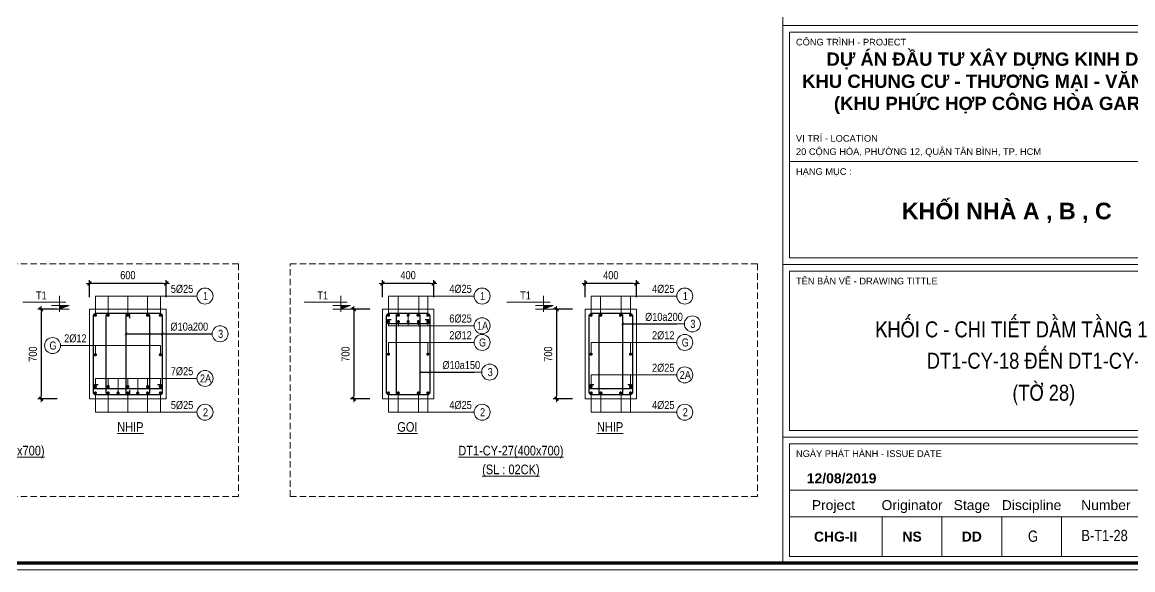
# Model space of a CAD drawing. Header units: millimetres. Extents: x 397144 to 8960116, y 345581 to 674207.
# Drawn here: x 5096339 to 5105015, y 602485 to 606763 of the extents above; entities that cross this region are included whole.
import ezdxf
from ezdxf.enums import TextEntityAlignment as Align

# ---------------------------------------------------------------- set-up
doc = ezdxf.new("R2010")
doc.units = ezdxf.units.MM
doc.header["$PDSIZE"] = -10
doc.linetypes.add('CENTER', pattern=[2, 1.25, -0.25, 0.25, -0.25])
doc.linetypes.add('HIDDEN', pattern=[0.375, 0.25, -0.125])
doc.layers.get('0').update_dxf_attribs({"linetype": 'CONTINUOUS'})
doc.layers.get('Defpoints').update_dxf_attribs({"color": 12, "linetype": 'CONTINUOUS'})
for name, color, linetype, lineweight in [('CDAI', 8, 'CONTINUOUS', 30), ('CHUNHO', 7, 'CENTER', 13), ('CTHEP', 2, 'CONTINUOUS', 50), ('DBAO', 3, 'CONTINUOUS', 20), ('DGIONG', 4, 'CONTINUOUS', 13), ('KTH', 150, 'CONTINUOUS', 5), ('Net khuat', 8, 'HIDDEN', 13), ('STICK', 1, 'CONTINUOUS', 9), ('TEXT', 7, 'CONTINUOUS', 15)]:
    doc.layers.add(name, color=color, linetype=linetype, lineweight=lineweight)
doc.layers.add('HATCH', color=7, linetype='CONTINUOUS', lineweight=5, true_color=0x2491ff)
doc.styles.add('CHG_XX_Khung ten$0$A1 BORDER$0$ARIAL', font='arial.ttf')
doc.styles.add('CHG_XX_Khung ten$0$A1 BORDER$0$Arial - Bold', font='arialbd.ttf', dxfattribs={"height": 2.5})
doc.styles.add('Star-HelCon', font='VHELVCN_0.TTF')
doc.styles.add('TTP-HelCon', font='VHELVCN_0.TTF')
doc.styles.add('VNI-HELVE-CONDENSE', font='VHELVCN_0.TTF')
doc.dimstyles.new('kc-25', dxfattribs={"dimtxt": 62.5, "dimasz": 20, "dimexe": 20, "dimexo": 50, "dimgap": 25, "dimtad": 3, "dimdec": 0, "dimzin": 0, "dimdsep": 46, "dimtxsty": 'VNI-HELVE-CONDENSE', "dimblk": 'DIM', "dimcen": 2.5, "dimclrd": 256, "dimclre": 154, "dimclrt": 7, "dimaunit": 1, "dimadec": 0, "dimazin": 0, "dimtfac": 1, "dimtdec": 0, "dimtix": 1, "dimtmove": 0, "dimatfit": 3, "dimldrblk": 'DOT', "dimfxl": 1, "dimtolj": 1, "dimtzin": 0, "dimarcsym": 0})
doc.dimstyles.new('TTP-25', dxfattribs={"dimscale": 25, "dimtxt": 2.5, "dimasz": 1, "dimexe": 1, "dimexo": 1, "dimgap": 0.09, "dimtad": 0, "dimdec": 4, "dimrnd": 5, "dimzin": 9, "dimdsep": 46, "dimtxsty": 'TTP-HelCon', "dimblk": 'Stick1', "dimcen": 0.09, "dimdle": 1.5, "dimclrd": 256, "dimclre": 256, "dimclrt": 7, "dimadec": 0, "dimazin": 0, "dimtfac": 1, "dimtdec": 4, "dimtmove": 0, "dimatfit": 3, "dimldrblk": '_ArchTick1', "dimfxl": 1, "dimtvp": 1, "dimtolj": 1, "dimtzin": 0, "dimarcsym": 0})

# ---------------------------------------------------------------- blocks, each defined once
blk = doc.blocks.new('CODE')
at = {"layer": 'DBAO'}
for p, q in [((-62.5, -20), (-62.5, 105)), ((-62.5, 0), (-137.5, 30)), ((-137.5, 30), (0, 30)), ((-137.5, 0), (0, 0)), ((-112.5, 55), (223.6, 55))]:
    blk.add_line(p, q, dxfattribs=at)
at = {"layer": 'HATCH', "color": 1}
blk.add_solid([(-62.5, 0), (-137.5, 30), (-62.5, 30)], dxfattribs=at)
blk = doc.blocks.new('Stick1')
at = {"layer": 'STICK'}
h = blk.add_hatch(color=256, dxfattribs=at)
edge = h.paths.add_edge_path()
edge.add_line((0.3, 0.5), (-0.5, -0.3))
edge.add_arc((-0.4, -0.4), 0.141, 135, 315)
edge.add_line((-0.3, -0.5), (0.5, 0.3))
edge.add_arc((0.4, 0.4), 0.141, 315, 495)
blk.add_line((1, 0), (-1, 0), dxfattribs=at)
blk.add_lwpolyline([(0.3, 0.5), (-0.5, -0.3, 1), (-0.3, -0.5), (0.5, 0.3, 1), (0.3, 0.5, 1)], format="xyb", dxfattribs=at)
blk = doc.blocks.new('*D1565')
at = {"layer": 'Defpoints', "color": 0, "ltscale": 500, "transparency": 16777216}
for p in [(5096864.8, 604722.1), (5096864.8, 604588.9), (5097464.8, 604588.9)]:
    blk.add_point(p, dxfattribs=at)
at = {"layer": 'KTH', "lineweight": -2, "ltscale": 500, "transparency": 16777216}
for p, q in [((5096864.8, 604613.9), (5096864.8, 604747.1)), ((5097439.8, 604722.1), (5096889.8, 604722.1)), ((5097464.8, 604613.9), (5097464.8, 604747.1))]:
    blk.add_line(p, q, dxfattribs=at)
at = {"layer": 'KTH', "lineweight": -2, "ltscale": 500, "transparency": 16777216, "xscale": 25, "yscale": 25, "zscale": 25, "rotation": 180}
blk.add_blockref('Stick1', (5096864.8, 604722.1), dxfattribs=at)
at = {"layer": 'KTH', "lineweight": -2, "ltscale": 500, "transparency": 16777216, "xscale": 25, "yscale": 25, "zscale": 25}
blk.add_blockref('Stick1', (5097464.8, 604722.1), dxfattribs=at)
at = {"layer": 'KTH', "color": 7, "ltscale": 500, "transparency": 16777216, "insert": (5097164.8, 604786), "char_height": 62.5, "attachment_point": 5, "style": 'TTP-HelCon'}
blk.add_mtext('\\A1;600', dxfattribs=at)
blk = doc.blocks.new('_ArchTick1')
at = {"color": 0, "const_width": 3.81}
blk.add_lwpolyline([(-12.7, -12.7), (12.7, 12.7)], dxfattribs=at)
blk = doc.blocks.new('*D1566')
at = {"layer": 'Defpoints', "color": 0, "ltscale": 500, "transparency": 16777216}
for p in [(5096636.4, 604519.9), (5096486.6, 603819.9), (5096636.4, 603819.9)]:
    blk.add_point(p, dxfattribs=at)
at = {"layer": 'KTH', "lineweight": -2, "ltscale": 500, "transparency": 16777216}
for p, q in [((5096611.4, 604519.9), (5096461.6, 604519.9)), ((5096486.6, 604494.9), (5096486.6, 603844.9)), ((5096611.4, 603819.9), (5096461.6, 603819.9))]:
    blk.add_line(p, q, dxfattribs=at)
at = {"layer": 'KTH', "lineweight": -2, "ltscale": 500, "transparency": 16777216, "xscale": 25, "yscale": 25, "zscale": 25}
for p, rotation in [((5096486.6, 604519.9), 90), ((5096486.6, 603819.9), 270)]:
    blk.add_blockref('Stick1', p, dxfattribs=dict(at, rotation=rotation))
at = {"layer": 'KTH', "color": 7, "ltscale": 500, "transparency": 16777216, "insert": (5096422.8, 604169.9), "char_height": 62.5, "attachment_point": 5, "rotation": 90, "style": 'TTP-HelCon'}
blk.add_mtext('\\A1;700', dxfattribs=at)
blk = doc.blocks.new('DIM')
h = blk.add_hatch(color=1)
h.paths.add_polyline_path([(0.49, 0.29, 1), (0.29, 0.49), (-0.19, 0), (0.19, 0)])
h.paths.add_polyline_path([(0.19, 0), (-0.19, 0), (-0.49, -0.29, 1), (-0.29, -0.49)])
at = {"color": 9}
for p, q in [((-0.19, 0), (-1.5, 0)), ((0.19, 0), (1.5, 0))]:
    blk.add_line(p, q, dxfattribs=at)
at = {"color": 1}
for p, q in [((-0.49, -0.29), (0.29, 0.49)), ((-0.29, -0.49), (0.49, 0.29)), ((-0.19, 0), (0.19, 0))]:
    blk.add_line(p, q, dxfattribs=at)
blk.add_arc((-0.39, -0.39), 0.138, 135, 315, dxfattribs=at)
blk = doc.blocks.new('CHG_XX_Khung ten')
for p, q in [((687, 577), (687, 17)), ((687, 179), (824, 179)), ((687, 107), (824, 107)), ((687, 55), (824, 55))]:
    blk.add_line(p, q)
at = {"linetype": 'Continuous'}
for p, q in [((689, 39), (822, 39)), ((716.98, 31), (716.98, 19)), ((734.98, 31), (734.98, 19)), ((752.98, 31), (752.98, 19)), ((770.98, 31), (770.98, 19))]:
    blk.add_line(p, q, dxfattribs=at)
blk.add_lwpolyline([(15, 579), (826, 579), (826, 15), (15, 15)], close=True)
at = {"color": 4, "linetype": 'Continuous', "const_width": 1}
blk.add_lwpolyline([(17, 577), (824, 577), (824, 17), (17, 17)], close=True, dxfattribs=at)
at = {"linetype": 'Continuous'}
for points in [[(689, 177), (822, 177), (822, 138), (689, 138)], [(689, 109), (822, 109), (822, 138), (689, 138)], [(689, 105), (822, 105), (822, 57), (689, 57)], [(689, 53), (822, 53), (822, 31), (689, 31)], [(822, 19), (689, 19), (689, 31), (822, 31)]]:
    blk.add_lwpolyline(points, close=True, dxfattribs=at)
at = {"style": 'CHG_XX_Khung ten$0$A1 BORDER$0$ARIAL'}
for s, p in [('CÔNG TRÌNH - PROJECT', (691, 174)), ('VỊ TRÍ - LOCATION', (691, 145)), ('20 CỘNG HÒA, PHƯỜNG 12, QUẬN TÂN BÌNH, TP. HCM', (691, 141)), ('HẠNG MỤC :', (691, 135)), ('TÊN BẢN VẼ - DRAWING TITTLE', (691, 102)), ('NGÀY PHÁT HÀNH - ISSUE DATE', (691, 50))]:
    blk.add_text(s, height=2, dxfattribs=at).set_placement(p, align=Align.MIDDLE_LEFT)
for s, style, p in [('12/08/2019', 'CHG_XX_Khung ten$0$A1 BORDER$0$Arial - Bold', (704.75, 42.57)), ('Project', 'CHG_XX_Khung ten$0$A1 BORDER$0$ARIAL', (702.28, 34.5)), ('Originator', 'CHG_XX_Khung ten$0$A1 BORDER$0$ARIAL', (725.98, 34.5)), ('Stage', 'CHG_XX_Khung ten$0$A1 BORDER$0$ARIAL', (743.98, 34.5)), ('Discipline', 'CHG_XX_Khung ten$0$A1 BORDER$0$ARIAL', (761.98, 34.5)), ('Number', 'CHG_XX_Khung ten$0$A1 BORDER$0$ARIAL', (784.37, 34.5)), ('CHG-II', 'CHG_XX_Khung ten$0$A1 BORDER$0$Arial - Bold', (702.94, 25)), ('NS', 'CHG_XX_Khung ten$0$A1 BORDER$0$Arial - Bold', (725.98, 25)), ('DD', 'CHG_XX_Khung ten$0$A1 BORDER$0$Arial - Bold', (743.98, 25))]:
    blk.add_text(s, height=3, dxfattribs=dict(style=style)).set_placement(p, align=Align.MIDDLE_CENTER)
at = {"attachment_point": 2, "style": 'CHG_XX_Khung ten$0$A1 BORDER$0$Arial - Bold'}
for s, insert, char_height, width in [('DỰ ÁN ĐẦU TƯ XÂY DỰNG KINH DOANH\\PKHU CHUNG CƯ - THƯƠNG MẠI - VĂN PHÒNG\\P(KHU PHỨC HỢP CÔNG HÒA GARDEN)', (755.4, 170.88), 4, 159.8745), ('KHỐI NHÀ A , B , C', (754.52, 125.61), 5, 104.1229)]:
    blk.add_mtext(s, dxfattribs=dict(at, insert=insert, char_height=char_height, width=width))
blk = doc.blocks.new('*D8838')
at = {"layer": 'Defpoints', "color": 0, "ltscale": 500, "transparency": 16777216}
for p in [(5099154.1, 604722.1), (5099154.1, 604588.9), (5099554.1, 604588.9)]:
    blk.add_point(p, dxfattribs=at)
at = {"layer": 'KTH', "lineweight": -2, "ltscale": 500, "transparency": 16777216}
for p, q in [((5099154.1, 604613.9), (5099154.1, 604747.1)), ((5099529.1, 604722.1), (5099179.1, 604722.1)), ((5099554.1, 604613.9), (5099554.1, 604747.1))]:
    blk.add_line(p, q, dxfattribs=at)
at = {"layer": 'KTH', "lineweight": -2, "ltscale": 500, "transparency": 16777216, "xscale": 25, "yscale": 25, "zscale": 25, "rotation": 180}
blk.add_blockref('Stick1', (5099154.1, 604722.1), dxfattribs=at)
at = {"layer": 'KTH', "lineweight": -2, "ltscale": 500, "transparency": 16777216, "xscale": 25, "yscale": 25, "zscale": 25}
blk.add_blockref('Stick1', (5099554.1, 604722.1), dxfattribs=at)
at = {"layer": 'KTH', "color": 7, "ltscale": 500, "transparency": 16777216, "insert": (5099354.1, 604786), "char_height": 62.5, "attachment_point": 5, "style": 'TTP-HelCon'}
blk.add_mtext('\\A1;400', dxfattribs=at)
blk = doc.blocks.new('*D8839')
at = {"layer": 'Defpoints', "color": 0, "ltscale": 500, "transparency": 16777216}
for p in [(5099078.9, 604519.9), (5098929.1, 603819.9), (5099078.9, 603819.9)]:
    blk.add_point(p, dxfattribs=at)
at = {"layer": 'KTH', "lineweight": -2, "ltscale": 500, "transparency": 16777216}
for p, q in [((5099053.9, 604519.9), (5098904.1, 604519.9)), ((5098929.1, 604494.9), (5098929.1, 603844.9)), ((5099053.9, 603819.9), (5098904.1, 603819.9))]:
    blk.add_line(p, q, dxfattribs=at)
at = {"layer": 'KTH', "lineweight": -2, "ltscale": 500, "transparency": 16777216, "xscale": 25, "yscale": 25, "zscale": 25}
for p, rotation in [((5098929.1, 604519.9), 90), ((5098929.1, 603819.9), 270)]:
    blk.add_blockref('Stick1', p, dxfattribs=dict(at, rotation=rotation))
at = {"layer": 'KTH', "color": 7, "ltscale": 500, "transparency": 16777216, "insert": (5098865.3, 604169.9), "char_height": 62.5, "attachment_point": 5, "rotation": 90, "style": 'TTP-HelCon'}
blk.add_mtext('\\A1;700', dxfattribs=at)
blk = doc.blocks.new('*D8840')
at = {"layer": 'Defpoints', "color": 0, "ltscale": 500, "transparency": 16777216}
for p in [(5100737.4, 604722.1), (5100737.4, 604588.9), (5101137.4, 604588.9)]:
    blk.add_point(p, dxfattribs=at)
at = {"layer": 'KTH', "lineweight": -2, "ltscale": 500, "transparency": 16777216}
for p, q in [((5100737.4, 604613.9), (5100737.4, 604747.1)), ((5101112.4, 604722.1), (5100762.4, 604722.1)), ((5101137.4, 604613.9), (5101137.4, 604747.1))]:
    blk.add_line(p, q, dxfattribs=at)
at = {"layer": 'KTH', "lineweight": -2, "ltscale": 500, "transparency": 16777216, "xscale": 25, "yscale": 25, "zscale": 25, "rotation": 180}
blk.add_blockref('Stick1', (5100737.4, 604722.1), dxfattribs=at)
at = {"layer": 'KTH', "lineweight": -2, "ltscale": 500, "transparency": 16777216, "xscale": 25, "yscale": 25, "zscale": 25}
blk.add_blockref('Stick1', (5101137.4, 604722.1), dxfattribs=at)
at = {"layer": 'KTH', "color": 7, "ltscale": 500, "transparency": 16777216, "insert": (5100937.4, 604786), "char_height": 62.5, "attachment_point": 5, "style": 'TTP-HelCon'}
blk.add_mtext('\\A1;400', dxfattribs=at)
blk = doc.blocks.new('*D8841')
at = {"layer": 'Defpoints', "color": 0, "ltscale": 500, "transparency": 16777216}
for p in [(5100662.3, 604519.9), (5100512.5, 603819.9), (5100662.3, 603819.9)]:
    blk.add_point(p, dxfattribs=at)
at = {"layer": 'KTH', "lineweight": -2, "ltscale": 500, "transparency": 16777216}
for p, q in [((5100637.3, 604519.9), (5100487.5, 604519.9)), ((5100512.5, 604494.9), (5100512.5, 603844.9)), ((5100637.3, 603819.9), (5100487.5, 603819.9))]:
    blk.add_line(p, q, dxfattribs=at)
at = {"layer": 'KTH', "lineweight": -2, "ltscale": 500, "transparency": 16777216, "xscale": 25, "yscale": 25, "zscale": 25}
for p, rotation in [((5100512.5, 604519.9), 90), ((5100512.5, 603819.9), 270)]:
    blk.add_blockref('Stick1', p, dxfattribs=dict(at, rotation=rotation))
at = {"layer": 'KTH', "color": 7, "ltscale": 500, "transparency": 16777216, "insert": (5100448.6, 604169.9), "char_height": 62.5, "attachment_point": 5, "rotation": 90, "style": 'TTP-HelCon'}
blk.add_mtext('\\A1;700', dxfattribs=at)

msp = doc.modelspace()

# ---------------------------------------------------------------- linework, layer by layer
at = {"layer": 'CDAI'}
for points in [[(5096914.80105, 604488.64123), (5097414.80105, 604488.64123, -0.4142135624), (5097433.55105, 604469.89123), (5097433.55105, 603869.89123, -0.4142135624), (5097414.80105, 603851.14123), (5096914.80105, 603851.14123, -0.4142135624), (5096896.05105, 603869.89123), (5096896.05105, 604469.89123, -0.4142135624)], [(5097014.80105, 604488.64123), (5097314.80105, 604488.64123, -0.4142135624), (5097333.55105, 604469.89123), (5097333.55105, 603869.89123, -0.4142135624), (5097314.80105, 603851.14123), (5097014.80105, 603851.14123, -0.4142135624), (5096996.05105, 603869.89123), (5096996.05105, 604469.89123, -0.4142135624)]]:
    msp.add_lwpolyline(points, format="xyb", close=True, dxfattribs=at)
for points in [[(5097179.80105, 604451.72124), (5097179.80105, 604473.64123, 0.4142135624), (5097164.80105, 604488.64123), (5097164.80105, 604488.64123, 0.4142135624), (5097149.80105, 604473.64123), (5097149.80105, 603866.14123, 0.4142135624), (5097164.80105, 603851.14123), (5097164.80105, 603851.14123, 0.4142135624), (5097179.80105, 603866.14123), (5097179.80105, 603888.06122)], [(5096932.97104, 603931.14123), (5096911.05105, 603931.14123, 0.4142135624), (5096896.05105, 603916.14123), (5096896.05105, 603916.14123, 0.4142135624), (5096911.05105, 603901.14123), (5097418.55105, 603901.14123, 0.4142135624), (5097433.55105, 603916.14123), (5097433.55105, 603916.14123, 0.4142135624), (5097418.55105, 603931.14123), (5097396.63106, 603931.14123)]]:
    msp.add_lwpolyline(points, format="xyb", dxfattribs=at)
at = {"layer": 'CTHEP', "const_width": 12.5}
for points in [[(5096904.80105, 604473.64123, 1), (5096917.30105, 604473.64123, 1)], [(5097004.80105, 604473.64123, 1), (5097017.30105, 604473.64123, 1)], [(5097158.55105, 604473.64123, 1), (5097171.05105, 604473.64123, 1)], [(5097312.30105, 604473.64123, 1), (5097324.80105, 604473.64123, 1)], [(5097412.30105, 604473.64123, 1), (5097424.80105, 604473.64123, 1)], [(5096917.30105, 604165.48429, -1), (5096904.80105, 604165.48429, -1)], [(5097424.80105, 604165.48429, -1), (5097412.30105, 604165.48429, -1)], [(5096904.80105, 603916.14123, 1), (5096917.30105, 603916.14123, 1)], [(5097004.80105, 603916.14123, 1), (5097017.30105, 603916.14123, 1)], [(5097158.55105, 603916.14123, 1), (5097171.05105, 603916.14123, 1)], [(5097312.30105, 603916.14123, 1), (5097324.80105, 603916.14123, 1)], [(5097412.30105, 603916.14123, 1), (5097424.80105, 603916.14123, 1)], [(5096904.80105, 603866.14123, 1), (5096917.30105, 603866.14123, 1)], [(5097004.80105, 603866.14123, 1), (5097017.30105, 603866.14123, 1)], [(5097081.67605, 603866.14123, 1), (5097094.17605, 603866.14123, 1)], [(5097158.55105, 603866.14123, 1), (5097171.05105, 603866.14123, 1)], [(5097247.92605, 603866.14123, -1), (5097235.42605, 603866.14123, -1)], [(5097312.30105, 603866.14123, 1), (5097324.80105, 603866.14123, 1)], [(5097412.30105, 603866.14123, 1), (5097424.80105, 603866.14123, 1)]]:
    msp.add_lwpolyline(points, format="xyb", close=True, dxfattribs=at)
at = {"layer": 'DBAO', "ltscale": 0.8}
for p, q in [((5097325.07439, 603980.23076), (5097312.26674, 603980.23076)), ((5097320.85778, 603980.23076), (5097325.07439, 603980.23076))]:
    msp.add_line(p, q, dxfattribs=at)
at = {"layer": 'DBAO', "flags": 128}
for points in [[(5096864.80105, 604519.89123), (5097464.80105, 604519.89123)], [(5097464.80105, 604519.89123), (5097464.80105, 603819.89123), (5096864.80105, 603819.89123), (5096864.80105, 604519.89123)]]:
    msp.add_lwpolyline(points, dxfattribs=at)
at = {"layer": 'DGIONG'}
for p, q in [((5096911.05105, 604623.64123), (5097704.80105, 604623.64123)), ((5096911.05105, 604473.64123), (5096911.05105, 604623.64123)), ((5097011.05105, 604473.64123), (5097011.05105, 604623.64123)), ((5097164.80105, 604473.64123), (5097164.80105, 604623.64123)), ((5097318.55105, 604473.64123), (5097318.55105, 604623.64123)), ((5097418.55105, 604473.64123), (5097418.55105, 604623.64123)), ((5097418.55105, 604236.86608), (5096639.00354, 604236.86608)), ((5096911.05105, 604165.48429), (5096911.05105, 604236.86608)), ((5097418.55105, 604165.48429), (5097418.55105, 604236.86608)), ((5096911.05105, 603980.23076), (5097704.80105, 603980.23076)), ((5096911.05105, 603916.14123), (5096911.05105, 603980.23076)), ((5097011.05105, 603916.14123), (5097011.05105, 603980.23076)), ((5097087.92605, 603866.14123), (5097087.92605, 603980.23076)), ((5097164.80105, 603916.14123), (5097164.80105, 603980.23076)), ((5097241.67605, 603866.14123), (5097241.67605, 603980.23076)), ((5097318.55105, 603916.14123), (5097318.55105, 603980.23076)), ((5097418.55105, 603916.14123), (5097418.55105, 603980.23076)), ((5096911.05105, 603716.14123), (5096911.05105, 603866.14123)), ((5097011.05105, 603716.14123), (5097011.05105, 603866.14123)), ((5097164.80105, 603716.14123), (5097164.80105, 603866.14123)), ((5097318.55105, 603716.14123), (5097318.55105, 603866.14123)), ((5097418.55105, 603716.14123), (5097418.55105, 603866.14123)), ((5096911.05105, 603716.14123), (5097704.80105, 603716.14123))]:
    msp.add_line(p, q, dxfattribs=at)
msp.add_lwpolyline([(5084910.5257, 617054.8672), (5102280.13113, 617054.8672), (5102280.13113, 602536.98804), (5084910.5257, 602536.98804)], close=True, dxfattribs=at)
for centre in [(5097767.30105, 604623.64123), (5097884.88896, 604328.55891), (5096576.50354, 604236.86608), (5097767.30105, 603980.23076), (5097767.30105, 603716.14123)]:
    msp.add_circle(centre, 62.5, dxfattribs=at)
at = {"layer": 'Net khuat', "ltscale": 200}
msp.add_lwpolyline([(5094378.72871, 604876.32221), (5098028.90929, 604876.32221), (5098028.90929, 603058.03006), (5094378.72871, 603058.03006)], close=True, dxfattribs=at)

# ---------------------------------------------------------------- block references
at = {"layer": 'KTH', "linetype": 'Continuous', "xscale": -1}
msp.add_blockref('CODE', (5096567.64594, 604519.89123), dxfattribs=at)

# ---------------------------------------------------------------- texts
at = {"layer": 'CHUNHO', "style": 'Star-HelCon'}
for s, height, p in [('(TÔØ 28)', 125, (5104319.12204, 603805.82104)), ('G', 87.5, (5104235.01257, 602703.79274))]:
    msp.add_text(s, height=height, dxfattribs=at).set_placement(p, align=Align.CENTER)
at = {"layer": 'TEXT', "style": 'TTP-HelCon'}
for s, p in [('5Þ25', (5097500.25939, 604648.64123)), ('Þ10a200', (5097497.48526, 604353.55891)), ('2Þ12', (5096667.2952, 604261.86608)), ('7Þ25', (5097500.25939, 604005.23076)), ('5Þ25', (5097500.52473, 603741.14123))]:
    msp.add_text(s, height=62.5, dxfattribs=at).set_placement(p)
msp.add_text('T1    ', height=62.5, dxfattribs=at).set_placement((5096609.91261, 604596.88622), align=Align.RIGHT)
at = {"layer": 'TEXT', "style": 'Star-HelCon'}
for s, p in [('1', (5097771.46772, 604623.64123)), ('3', (5097889.05563, 604328.55891)), ('G', (5096580.6702, 604236.86608)), ('2A', (5097771.46772, 603980.23076)), ('2', (5097771.46772, 603716.14123))]:
    msp.add_text(s, height=62.5, dxfattribs=at).set_placement(p, align=Align.MIDDLE)
at = {"layer": 'TEXT', "style": 'TTP-HelCon'}
for s, p in [('%%UNHIP', (5097184.15367, 603563.58876)), ('%%UDT1-CY-26(600x700)', (5096103.49593, 603378.68877))]:
    msp.add_text(s, height=75, dxfattribs=at).set_placement(p, align=Align.CENTER)

# ---------------------------------------------------------------- dimensions: what is measured, and where the dimension line sits
at = {"layer": 'KTH', "ltscale": 500}
dim = msp.add_linear_dim(base=(5096864.80105, 604722.14123), p1=(5097464.80105, 604588.90318), p2=(5096864.80105, 604588.90318), dimstyle='TTP-25', override={"dimtxsty": 'TTP-HelCon'}, dxfattribs=at)
dim.commit()
dim.dimension.update_dxf_attribs({"geometry": '*D1565', "text_midpoint": (5097164.80105, 604785.97456)})
dim = msp.add_linear_dim(base=(5096486.59404, 603819.89123), p1=(5096636.42686, 604519.89123), p2=(5096636.42686, 603819.89123), angle=90, dimstyle='TTP-25', override={"dimtxsty": 'TTP-HelCon'}, dxfattribs=at)
dim.commit()
dim.dimension.update_dxf_attribs({"geometry": '*D1566', "text_midpoint": (5096422.76071, 604169.89123)})

# ---------------------------------------------------------------- leaders
at = {"layer": 'DGIONG'}
for points in [[(5097149.80105, 604328.55891), (5097651.76307, 604328.55891)], [(5097333.55105, 604328.55891), (5097822.38896, 604328.55891)], [(5097433.55105, 604328.55891), (5097822.38896, 604328.55891)]]:
    msp.add_leader(points, dimstyle='kc-25', override={"dimtad": 0, "dimldrblk": 'ArchTick', "dimfxl": 100, "dimarcsym": 1}, dxfattribs=at)

# ---------------------------------------------------------------- next in the draw order: block references
at = {"layer": 'KTH', "ltscale": 0.8, "xscale": 25.92478421702978, "yscale": 25.92478421702978, "zscale": 25.92478421702978}
msp.add_blockref('CHG_XX_Khung ten', (5084469.80437, 602096.26671), dxfattribs=at)

# ---------------------------------------------------------------- next in the draw order: linework, layer by layer
at = {"layer": 'CDAI'}
for points in [[(5099204.0933, 604488.64123), (5099504.0933, 604488.64123, -0.4142135624), (5099522.8433, 604469.89123), (5099522.8433, 603869.89123, -0.4142135624), (5099504.0933, 603851.14123), (5099204.0933, 603851.14123, -0.4142135624), (5099185.3433, 603869.89123), (5099185.3433, 604469.89123, -0.4142135624)], [(5099280.9683, 604488.64123), (5099427.2183, 604488.64123, -0.4142135624), (5099445.9683, 604469.89123), (5099445.9683, 603869.89123, -0.4142135624), (5099427.2183, 603851.14123), (5099280.9683, 603851.14123, -0.4142135624), (5099262.2183, 603869.89123), (5099262.2183, 604469.89123, -0.4142135624)], [(5100787.4427, 604488.64123), (5101087.4427, 604488.64123, -0.4142135624), (5101106.1927, 604469.89123), (5101106.1927, 603869.89123, -0.4142135624), (5101087.4427, 603851.14123), (5100787.4427, 603851.14123, -0.4142135624), (5100768.6927, 603869.89123), (5100768.6927, 604469.89123, -0.4142135624)], [(5100864.3177, 604488.64123), (5101010.5677, 604488.64123, -0.4142135624), (5101029.3177, 604469.89123), (5101029.3177, 603869.89123, -0.4142135624), (5101010.5677, 603851.14123), (5100864.3177, 603851.14123, -0.4142135624), (5100845.5677, 603869.89123), (5100845.5677, 604469.89123, -0.4142135624)]]:
    msp.add_lwpolyline(points, format="xyb", close=True, dxfattribs=at)
for points in [[(5099222.26329, 604438.64123), (5099200.3433, 604438.64123, 0.4142135624), (5099185.3433, 604423.64123), (5099185.3433, 604423.64123, 0.4142135624), (5099200.3433, 604408.64123), (5099507.8433, 604408.64123, 0.4142135624), (5099522.8433, 604423.64123), (5099522.8433, 604423.64123, 0.4142135624), (5099507.8433, 604438.64123), (5099485.92331, 604438.64123)], [(5100805.6127, 603931.14123), (5100783.6927, 603931.14123, 0.4142135624), (5100768.6927, 603916.14123), (5100768.6927, 603916.14123, 0.4142135624), (5100783.6927, 603901.14123), (5101091.1927, 603901.14123, 0.4142135624), (5101106.1927, 603916.14123), (5101106.1927, 603916.14123, 0.4142135624), (5101091.1927, 603931.14123), (5101069.27271, 603931.14123)]]:
    msp.add_lwpolyline(points, format="xyb", dxfattribs=at)
at = {"layer": 'CTHEP', "const_width": 12.5}
for points in [[(5099194.0933, 604473.64123, 1), (5099206.5933, 604473.64123, 1)], [(5099194.0933, 604423.64123, 1), (5099206.5933, 604423.64123, 1)], [(5099270.9683, 604473.64123, 1), (5099283.4683, 604473.64123, 1)], [(5099271.47196, 604423.64123, 1), (5099283.97196, 604423.64123, 1)], [(5099347.8433, 604473.64123, 1), (5099360.3433, 604473.64123, 1)], [(5099347.8433, 604423.64123, 1), (5099360.3433, 604423.64123, 1)], [(5099437.2183, 604473.64123, -1), (5099424.7183, 604473.64123, -1)], [(5099428.34559, 604423.64123, 1), (5099440.84559, 604423.64123, 1)], [(5099501.5933, 604473.64123, 1), (5099514.0933, 604473.64123, 1)], [(5099501.5933, 604423.64123, 1), (5099514.0933, 604423.64123, 1)], [(5100777.4427, 604473.64123, 1), (5100789.9427, 604473.64123, 1)], [(5100852.60243, 604473.64123, 1), (5100865.10243, 604473.64123, 1)], [(5101018.85243, 604473.64123, -1), (5101006.35243, 604473.64123, -1)], [(5101084.9427, 604473.64123, 1), (5101097.4427, 604473.64123, 1)], [(5099194.0933, 604169.89123, 1), (5099206.5933, 604169.89123, 1)], [(5099501.5933, 604169.89123, 1), (5099514.0933, 604169.89123, 1)], [(5100777.4427, 604169.89123, 1), (5100789.9427, 604169.89123, 1)], [(5101084.9427, 604169.89123, 1), (5101097.4427, 604169.89123, 1)], [(5100777.4427, 603916.14123, 1), (5100789.9427, 603916.14123, 1)], [(5101084.9427, 603916.14123, 1), (5101097.4427, 603916.14123, 1)], [(5099194.0933, 603866.14123, 1), (5099206.5933, 603866.14123, 1)], [(5099271.06412, 603866.14123, 1), (5099283.56412, 603866.14123, 1)], [(5099427.57582, 603866.14123, 1), (5099440.07582, 603866.14123, 1)], [(5099501.5933, 603866.14123, 1), (5099514.0933, 603866.14123, 1)], [(5100777.4427, 603866.14123, 1), (5100789.9427, 603866.14123, 1)], [(5100854.3177, 603866.14123, 1), (5100866.8177, 603866.14123, 1)], [(5101008.0677, 603866.14123, 1), (5101020.5677, 603866.14123, 1)], [(5101084.9427, 603866.14123, 1), (5101097.4427, 603866.14123, 1)]]:
    msp.add_lwpolyline(points, format="xyb", close=True, dxfattribs=at)
at = {"layer": 'DBAO', "flags": 128}
for points in [[(5099554.0933, 604519.89123), (5099554.0933, 603819.89123), (5099154.0933, 603819.89123), (5099154.0933, 604519.89123)], [(5099154.0933, 604519.89123), (5099554.0933, 604519.89123)], [(5101137.4427, 604519.89123), (5101137.4427, 603819.89123), (5100737.4427, 603819.89123), (5100737.4427, 604519.89123)], [(5100737.4427, 604519.89123), (5101137.4427, 604519.89123)]]:
    msp.add_lwpolyline(points, dxfattribs=at)
at = {"layer": 'DGIONG'}
for p, q in [((5099200.3433, 604473.64123), (5099200.3433, 604623.64123)), ((5099200.3433, 604623.64123), (5099869.0933, 604623.64123)), ((5099276.45257, 604473.64123), (5099276.45257, 604623.64123)), ((5099437.27592, 604473.64123), (5099437.27592, 604623.64123)), ((5099507.8433, 604473.64123), (5099507.8433, 604623.64123)), ((5100783.6927, 604473.64123), (5100783.6927, 604623.64123)), ((5100783.6927, 604623.64123), (5101452.4427, 604623.64123)), ((5100858.0867, 604473.64123), (5100858.0867, 604623.64123)), ((5101018.91005, 604473.64123), (5101018.91005, 604623.64123)), ((5101091.1927, 604473.64123), (5101091.1927, 604623.64123)), ((5099200.3433, 604391.7182), (5099200.3433, 604423.64123)), ((5099277.72196, 604391.7182), (5099277.72196, 604423.64123)), ((5099354.57154, 604479.87291), (5099354.0933, 604391.7182)), ((5099434.59559, 604391.7182), (5099434.59559, 604423.64123)), ((5099507.8433, 604391.7182), (5099507.8433, 604423.64123)), ((5099200.3433, 604391.7182), (5099869.0933, 604391.7182)), ((5101106.1927, 604406.28164), (5101511.9427, 604406.28164)), ((5099200.3433, 604169.89123), (5099200.3433, 604261.04888)), ((5099200.3433, 604261.04888), (5099869.0933, 604261.04888)), ((5099507.8433, 604169.89123), (5099507.8433, 604261.04888)), ((5100783.6927, 604169.89123), (5100783.6927, 604261.04888)), ((5100783.6927, 604261.04888), (5101452.4427, 604261.04888)), ((5101091.1927, 604169.89123), (5101091.1927, 604261.04888)), ((5099522.8433, 604029.74951), (5099928.5933, 604029.74951)), ((5100783.6927, 604007.2782), (5101452.4427, 604007.2782)), ((5100783.6927, 603916.14123), (5100783.6927, 604007.2782)), ((5101091.1927, 603916.14123), (5101091.1927, 604007.2782)), ((5099200.3433, 603716.14123), (5099200.3433, 603866.14123)), ((5099277.31412, 603716.14123), (5099277.31412, 603866.14123)), ((5099433.82582, 603716.14123), (5099433.82582, 603866.14123)), ((5099507.8433, 603716.14123), (5099507.8433, 603866.14123)), ((5100783.6927, 603716.14123), (5100783.6927, 603866.14123)), ((5100860.66353, 603716.14123), (5100860.66353, 603866.14123)), ((5101017.17523, 603716.14123), (5101017.17523, 603866.14123)), ((5101091.1927, 603716.14123), (5101091.1927, 603866.14123)), ((5099200.3433, 603716.14123), (5099869.0933, 603716.14123)), ((5100783.6927, 603716.14123), (5101452.4427, 603716.14123))]:
    msp.add_line(p, q, dxfattribs=at)
for centre in [(5099931.5933, 604623.64123), (5101514.9427, 604623.64123), (5099931.5933, 604391.7182), (5101574.4427, 604406.28164), (5099931.5933, 604261.04888), (5101514.9427, 604261.04888), (5099991.0933, 604029.74951), (5101514.9427, 604007.2782), (5099931.5933, 603716.14123), (5101514.9427, 603716.14123)]:
    msp.add_circle(centre, 62.5, dxfattribs=at)
at = {"layer": 'Net khuat', "ltscale": 200}
msp.add_lwpolyline([(5098432.07405, 604876.32221), (5102082.25463, 604876.32221), (5102082.25463, 603058.03006), (5098432.07405, 603058.03006)], close=True, dxfattribs=at)

# ---------------------------------------------------------------- next in the draw order: block references
at = {"layer": 'KTH', "linetype": 'Continuous', "xscale": -1}
for p in [(5098766.60675, 604519.89123), (5100349.95615, 604519.89123)]:
    msp.add_blockref('CODE', p, dxfattribs=at)

# ---------------------------------------------------------------- next in the draw order: texts
at = {"layer": 'CHUNHO', "style": 'Star-HelCon'}
for s, height, p in [('KHOÁI C - CHI TIEÁT DAÀM TAÀNG 1', 125, (5104066.49216, 604300.82001)), ('DT1-CY-18 ÑEÁN DT1-CY-27', 125, (5104319.12204, 604055.75805)), ('B-T1-28', 87.5, (5104794.6016, 602709.44501))]:
    msp.add_text(s, height=height, dxfattribs=at).set_placement(p, align=Align.CENTER)
at = {"layer": 'TEXT', "style": 'TTP-HelCon'}
for s, height, p in [('4Þ25', 62.5, (5099763.5933, 604648.64123)), ('4Þ25', 62.5, (5101346.9427, 604648.64123)), ('6Þ25', 62.5, (5099763.5933, 604416.7182)), ('Þ10a200', 62.5, (5101352.4427, 604429.78164)), ('2Þ12', 62.5, (5099763.5933, 604286.04888)), ('2Þ12', 62.5, (5101346.9427, 604286.04888)), ('Þ10a150', 62.5, (5099769.0933, 604053.24951)), ('2Þ25', 62.5, (5101346.9427, 604032.2782)), ('4Þ25', 62.5, (5099763.85864, 603741.14123)), ('4Þ25', 62.5, (5101347.20805, 603741.14123)), ('%%UGOI', 75, (5099348.36696, 603563.58876)), ('%%UNHIP', 75, (5100931.71636, 603563.58876)), ('%%UDT1-CY-27(400x700)', 75, (5100156.84128, 603378.68877)), ('%%U(SL : 02CK)', 75, (5100156.84128, 603231.79417))]:
    msp.add_text(s, height=height, dxfattribs=at).set_placement(p, align=Align.CENTER)
for p in [(5098808.87341, 604596.88622), (5100392.22282, 604596.88622)]:
    msp.add_text('T1    ', height=62.5, dxfattribs=at).set_placement(p, align=Align.RIGHT)
at = {"layer": 'TEXT', "style": 'Star-HelCon'}
for s, p in [('1', (5099935.75997, 604623.64123)), ('1', (5101519.10937, 604623.64123)), ('1A', (5099935.75997, 604391.7182)), ('3', (5101578.60937, 604406.28164)), ('G', (5099935.75997, 604261.04888)), ('G', (5101519.10937, 604261.04888)), ('3', (5099995.25997, 604029.74951)), ('2A', (5101519.10937, 604007.2782)), ('2', (5099935.75997, 603716.14123)), ('2', (5101519.10937, 603716.14123))]:
    msp.add_text(s, height=62.5, dxfattribs=at).set_placement(p, align=Align.MIDDLE)

# ---------------------------------------------------------------- next in the draw order: dimensions: what is measured, and where the dimension line sits
at = {"layer": 'KTH', "ltscale": 500}
for base, p1, p2, picture, middle in [((5099154.0933, 604722.14123), (5099554.0933, 604588.90318), (5099154.0933, 604588.90318), '*D8838', (5099354.0933, 604785.97456)), ((5100737.4427, 604722.14123), (5101137.4427, 604588.90318), (5100737.4427, 604588.90318), '*D8840', (5100937.4427, 604785.97456))]:
    dim = msp.add_linear_dim(base=base, p1=p1, p2=p2, dimstyle='TTP-25', override={"dimtxsty": 'TTP-HelCon'}, dxfattribs=at)
    dim.commit()
    dim.dimension.update_dxf_attribs({"geometry": picture, "text_midpoint": middle})
for base, p1, p2, picture, middle in [((5098929.10675, 603819.89123), (5099078.93956, 604519.89123), (5099078.93956, 603819.89123), '*D8839', (5098865.27341, 604169.89123)), ((5100512.45615, 603819.89123), (5100662.28896, 604519.89123), (5100662.28896, 603819.89123), '*D8841', (5100448.62282, 604169.89123))]:
    dim = msp.add_linear_dim(base=base, p1=p1, p2=p2, angle=90, dimstyle='TTP-25', override={"dimtxsty": 'TTP-HelCon'}, dxfattribs=at)
    dim.commit()
    dim.dimension.update_dxf_attribs({"geometry": picture, "text_midpoint": middle})

# ---------------------------------------------------------------- next in the draw order: leaders
at = {"layer": 'DGIONG'}
for points in [[(5101029.3177, 604406.28164), (5101268.37315, 604406.28164)], [(5101106.1927, 604406.28164), (5101452.12315, 604406.28164)], [(5099445.9683, 604029.74951), (5099685.02375, 604029.74951)], [(5099522.8433, 604029.74951), (5099868.77375, 604029.74951)]]:
    msp.add_leader(points, dimstyle='kc-25', override={"dimtad": 0, "dimldrblk": 'ArchTick', "dimfxl": 100, "dimarcsym": 1}, dxfattribs=at)

doc.saveas('drawing.dxf')
